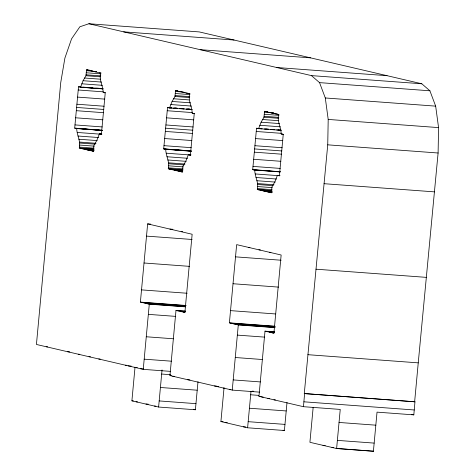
<?xml version="1.0" encoding="UTF-8"?>
<svg xmlns="http://www.w3.org/2000/svg" width="475" height="475" viewBox="0 0 475 475"><rect width="100%" height="100%" fill="white"/><g stroke="black" fill="none" stroke-linecap="round" stroke-linejoin="round"><path stroke-width="0.71" d="M313.168 407.271L309.914 442.302L336.621 448.525L373.403 451.25L377.031 412.14L413.82 414.865L414.96 401.814L304.279 393.567L327.738 144.833L328.201 119.433L325.298 97.969L319.544 82.626L311.434 75.608L88.914 23.75L79.871 26.772L71.571 38.831L64.897 58.069L60.729 82.603L36.432 344.464L143.248 369.354L170.472 371.373M414.96 401.814L414.639 401.737L418.243 362.858L438.104 153.003L438.567 127.603L435.664 106.139L429.905 90.796L421.794 83.778L199.274 31.92L88.914 23.75M336.621 448.525L340.242 409.42L303.46 406.695L304.594 393.644M101.727 130.465L74.688 128.143L78.523 86.753L80.732 86.913M101.573 134.057L99.364 133.891L96.835 140.41L93.943 145.392L93.397 151.311L79.266 148.022C81.053 141.33 76.813 135.292 76.707 128.612M78.523 86.753L80.548 87.222L83.083 80.708L85.969 75.727L86.521 69.801L87.994 69.914M185.345 306.844L149.292 304.178L140.392 302.1L147.648 223.885L150.587 224.105M197.998 381.716L195.391 409.765L158.608 407.039L131.902 400.817L134.965 367.816M143.248 369.354L149.292 304.178M190.897 154.874L188.373 154.636L185.838 161.15L182.952 166.131L182.4 172.057L168.269 168.762C170.056 162.076 165.817 156.037 165.716 149.358L163.691 148.883L167.533 107.498L171.208 107.772M167.533 107.498L169.551 107.968L172.087 101.454L174.978 96.472L175.524 90.547L177.733 90.713M158.608 407.039L162.046 369.966M259.475 392.118L232.251 390.1L169.949 375.582L175.993 310.401L185.559 311.107M275.084 327.643L238.296 324.924L229.395 322.846L236.651 244.631L281.152 255.004L273.903 333.218L265.002 331.146L258.952 396.322L303.46 406.695M287.001 402.462L284.4 430.504L247.612 427.785L220.911 421.562L223.968 388.562M232.251 390.1L238.296 324.924M279.585 175.542L277.376 175.382L274.847 181.895L271.955 186.877L271.409 192.803L257.278 189.507C259.065 182.822 254.826 176.777 254.719 170.103L252.7 169.628L256.536 128.238L258.008 128.351M256.536 128.238L258.56 128.713L261.096 122.2L263.981 117.218L264.533 111.293L267.473 111.512M247.612 427.785L250.99 391.388M123.684 31.855L234.044 40.025M200.171 49.679L310.537 57.849M276.664 67.509L387.03 75.679M311.434 75.608L421.794 83.778M319.544 82.626L429.905 90.796M87.626 70.062L89.828 70.223M90.054 70.627L92.257 70.793M86.432 70.728L93.949 71.303M94.317 71.505L96.526 71.666M94.685 71.707L96.158 71.814M99.548 72.841L101.015 72.948M86.242 72.764L100.961 73.857M86.058 74.801L100.771 75.893M85.969 75.727L100.682 76.819M84.491 78.013L100.676 79.212M325.298 97.969L435.664 106.139M83.083 80.708L101.478 82.068M81.765 83.79L102.362 85.316M179.057 91.372L182.002 91.592M175.441 91.473L183.694 92.103M183.694 92.453L185.167 92.56M186.123 93.017L187.595 93.13M188.551 93.587L190.024 93.694M175.251 93.51L189.964 94.596M83.256 87.151L86.201 87.37M89.876 87.643L92.821 87.863M96.502 88.13L99.127 88.279M81.742 87.151L86.159 87.477M88.368 87.643L92.779 87.97M94.988 88.13L99.4 88.457M100.872 88.57L103.081 88.73M80.233 87.151L103.039 88.837M80.548 87.222L102.618 88.855M175.061 95.546L189.774 96.633M174.978 96.472L189.691 97.559M78.227 89.989L103.241 91.835M86.521 69.801L100.647 73.097C98.865 79.782 103.099 85.827 103.206 92.506L105.414 92.667M103.52 92.577L104.993 92.684M173.494 98.758L188.943 99.898M172.087 101.454L190.481 102.814M77.567 97.102L104.791 99.115M170.768 104.536L191.372 106.062M265.638 111.548L267.104 111.661M264.444 112.219L273.273 112.872M270.495 112.682L273.434 112.902M271.593 112.937L273.066 113.05M272.697 113.198L274.906 113.359M275.126 113.763L277.335 113.923M277.554 114.327L279.027 114.439M264.254 114.255L278.973 115.342M174.889 108.039L177.098 108.205M181.509 108.532L183.718 108.692M188.13 109.018L190.338 109.185M167.847 107.57L171.528 107.843M174.467 108.062L177.412 108.276M181.094 108.549L184.033 108.769M186.978 108.989L189.923 109.202M328.201 119.433L438.567 127.603M168.542 107.73L171.487 107.95M172.959 108.057L177.371 108.383M179.58 108.549L183.991 108.876M186.2 109.036L189.881 109.309M169.237 107.896L192.363 109.654M264.07 116.292L278.783 117.378M263.981 117.218L278.694 118.305M167.23 110.728L192.244 112.581M76.908 104.215L104.132 106.228M175.524 90.547L189.656 93.842C187.868 100.528 192.108 106.566 192.209 113.246L194.732 113.483M193.224 113.483L194.697 113.59M262.503 119.498L278.688 120.698M76.606 107.445L103.829 109.464M261.096 122.2L279.49 123.559M76.309 110.681L103.532 112.694M166.571 117.842L193.794 119.86M259.777 125.275L280.375 126.801M259.059 128.476L262.004 128.695M265.685 128.968L268.624 129.188M272.306 129.455L274.93 129.604M278.19 129.895L281.135 130.108M257.551 128.476L261.962 128.802M264.171 128.968L268.583 129.295M270.792 129.455L274.473 129.728M276.676 129.895L281.093 130.221M258.246 128.636L281.052 130.328M75.644 117.794L102.867 119.807M256.239 131.474L281.253 133.327M165.912 124.955L193.135 126.973M264.533 111.293L278.659 114.588C276.877 121.273 281.111 127.312 281.218 133.992L282.69 134.098M282.227 134.229L283.7 134.336M165.615 128.191L192.832 130.203M165.312 131.427L192.535 133.439M74.985 124.907L102.208 126.926M255.58 138.587L282.803 140.6M327.738 144.833L438.104 153.003M74.688 128.143L102.226 130.233M75.697 128.375L102.184 130.34M76.392 128.541L102.143 130.447M164.653 138.54L191.876 140.553M99.685 133.968L101.888 134.128M77.253 132.454L100.795 134.199M254.921 145.7L282.138 147.719M254.618 148.936L281.841 150.949M77.953 136.01L98.557 137.53M78.808 139.234L97.203 140.594M254.321 152.166L281.538 154.185M163.994 145.653L191.217 147.666M79.812 142.096L96.003 143.296M163.691 148.883L190.914 150.902M164.012 148.96L191.229 150.973M164.706 149.12L191.193 151.08M165.401 149.281L191.467 151.264M79.729 143.023L95.178 144.168M79.539 145.059L94.258 146.146M253.656 159.279L280.879 161.298M189.382 154.874L190.855 154.981M166.256 153.199L190.534 154.998M79.349 147.096L94.068 148.182M79.266 148.022L93.979 149.108M80.37 148.277L93.611 149.257M82.798 148.841L93.836 149.661M85.227 149.411L94.056 150.064M86.331 149.667L93.688 150.213M87.436 149.922L94.056 150.415M89.864 150.492L93.539 150.765M92.293 151.056L93.765 151.163M166.957 156.75L187.56 158.276M167.817 159.98L186.212 161.34M252.997 166.398L280.22 168.411M168.821 162.842L185.007 164.041M252.7 169.628L280.238 171.718M253.709 169.866L280.197 171.825M168.732 163.768L184.187 164.908M254.404 170.026L280.155 171.932M168.548 165.805L183.261 166.891M277.697 175.453L279.9 175.619M255.259 173.945L277.335 175.578M278.392 175.619L279.864 175.726M168.358 167.841L183.071 168.928M168.269 168.762L182.988 169.854M169.373 169.023L182.62 170.002M171.802 169.587L182.839 170.406M174.23 170.151L182.323 170.751M175.334 170.412L182.691 170.953M176.439 170.667L182.323 171.101M178.867 171.232L182.548 171.505M181.296 171.802L182.768 171.908M255.966 177.496L276.569 179.022M324.063 183.694L434.429 191.864M256.821 180.72L275.215 182.085M257.824 183.582L274.016 184.781M257.741 184.508L273.19 185.654M257.551 186.544L272.264 187.637M257.361 188.581L272.08 189.673M257.278 189.507L271.991 190.6M258.382 189.763L271.623 190.748M260.811 190.333L271.848 191.146M263.239 190.897L272.068 191.55M264.343 191.152L271.7 191.698M265.448 191.413L272.068 191.9M267.876 191.977L272.288 192.304M270.305 192.541L271.777 192.654M169.896 229.075L172.841 229.288M181.135 231.574L182.602 231.681M146.514 236.111L192.132 239.483M248.401 247.368L249.874 247.481M258.905 249.814L260.377 249.927M269.402 252.267L270.875 252.373M235.517 256.85L281.135 260.229M315.97 269.194L426.336 277.364M144.02 262.996L189.638 266.368M233.023 283.735L278.641 287.114M141.526 289.881L187.144 293.259M140.392 302.1L186.01 305.478M141.782 302.427L185.927 305.692M144.839 303.139L185.309 306.137M147.903 303.852L185.422 306.63M230.529 310.626L275.411 313.945M177.383 310.721L185.476 311.321M180.447 311.44L184.858 311.766M183.504 312.152L184.977 312.259M148.348 314.361L175.572 316.374M229.395 322.846L275.013 326.224M230.791 323.172L274.936 326.438M233.848 323.885L275.049 326.931M236.906 324.597L274.431 327.376M265.002 331.146L274.562 331.853M266.392 331.467L274.485 332.067M269.45 332.179L274.598 332.559M272.507 332.892L273.98 333.005M237.352 335.107L264.575 337.119M146.27 336.769L173.494 338.782M307.883 354.688L418.243 362.858M235.273 357.509L262.497 359.527M46.17 346.732L47.642 346.839M67.587 351.726L69.795 351.886M78.298 354.219L79.77 354.326M144.192 359.171L171.416 361.19M89.009 356.713L90.482 356.826M98.747 358.987L100.213 359.094M125.448 365.21L126.914 365.317M128.226 365.857L131.171 366.077M134.348 367.282L137.287 367.502M140.463 368.707L143.408 368.927M161.666 374.045L170.495 374.698M233.195 379.917L260.419 381.93M169.949 375.582L171.422 375.689M172.728 376.23L174.2 376.337M187.744 379.727L189.953 379.893M214.451 385.949L216.659 386.116M217.235 386.603L218.702 386.709M304.279 393.567L414.8 401.773M223.351 388.027L224.823 388.134M229.473 389.452L230.945 389.565M252.278 391.145L253.751 391.252M160.419 387.487L197.208 390.207M250.675 394.784L258.768 395.384M258.952 396.322L261.161 396.488M261.737 396.969L263.209 397.082M267.853 398.4L269.325 398.507M303.911 401.808L414.277 409.978M273.974 399.825L275.447 399.932M159.172 400.93L195.961 403.649M249.428 408.227L286.211 410.952M131.902 400.817L133.374 400.924M136.076 401.791L137.548 401.897M145.991 403.982L148.2 404.148M154.434 406.066L155.907 406.178M339.037 422.453L375.826 425.178M248.182 421.675L284.964 424.395M220.911 421.562L223.119 421.723M225.085 422.53L227.287 422.697M243.438 426.811L245.646 426.972M337.375 440.378L374.163 443.104M322.988 445.348L325.197 445.514M331.978 447.444L333.45 447.557M336.146 448.418L373.13 451.185M175.993 310.401L184.894 312.473L192.149 234.258L147.648 223.885M103.206 92.506L105.23 92.975L101.389 134.366L99.364 133.891M192.209 113.246L194.233 113.721L190.392 155.111L188.373 154.636M281.218 133.992L283.237 134.461L279.401 175.851L277.376 175.382M411.659 414.36L413.82 414.865M193.307 409.278L195.391 409.765M283.011 430.184L284.4 430.504M372.934 451.143L373.403 451.25"/></g></svg>
